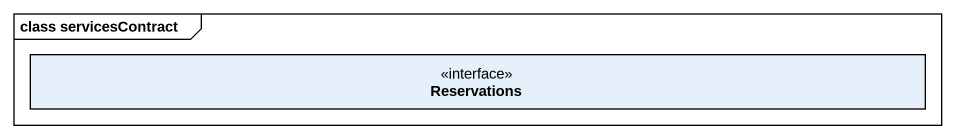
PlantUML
@startuml
mainframe class servicesContract
hide circle
hide empty members
interface Reservations
@enduml
